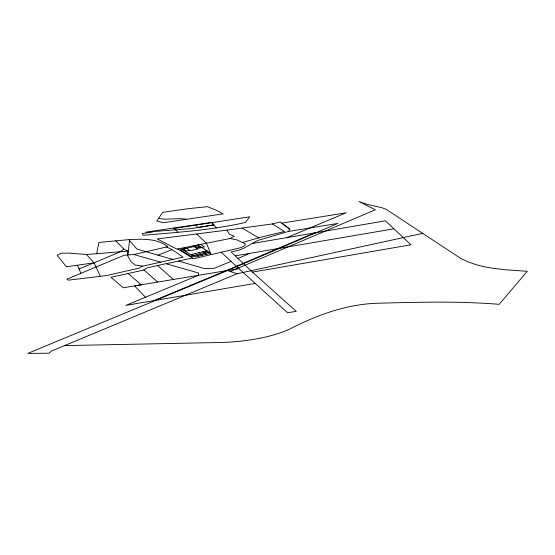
<?xml version="1.0" encoding="UTF-8"?>
<svg xmlns="http://www.w3.org/2000/svg" width="555" height="555" viewBox="0 0 555 555"><rect width="100%" height="100%" fill="white"/><g stroke="black" fill="none" stroke-linecap="round" stroke-linejoin="round"><path stroke-width="0.83" d="M127.761 254.905L129.717 239.545C142.753 239.101 156.864 238.137 167.825 246.698L133.727 254.523L124.16 255.265L66.877 279.172L68.23 280.178L106.837 275.509L139.374 268.051L141.414 266.476L183.088 257.111L172.078 249.639L166.549 246.989M127.927 251.276L123.779 248.945L120.428 251.72L94.045 262.806L66.42 266.775L57.214 255.335L61.126 253.149L68.549 253.101L86.455 254.481L96.709 253.704L98.88 242.445L129.717 239.545M158.529 218.448L156.836 220.994L163.17 222.742L223.2 213.869L215.652 209.956L207.369 206.675L187.902 208.722L162.65 212.378L158.529 218.448L165.147 219.197L180.486 218.635L186.584 219.28M236.326 266.261L287.615 312.736L296.266 311.383L252.421 272.13L231.137 251.977L239.545 249.958L243.881 248.175L257.555 240.509L288.329 231.484L289.856 229.18L281.739 223.145L346.181 212.801L286.616 237.734M155.99 300.255L125.846 305.403L198.586 275.225L198.683 273.046L165.883 263.687L147.339 267.787L143.329 270.16L111 277.285L123.245 287.795L227.758 270.431L337.905 223.408L288.329 231.484M230.11 238.511L234.175 236.215L229.416 234.293L227.037 230.096L157.231 238.955L176.858 249.112L230.11 238.511L237.096 239.947L245.192 243.811L244.935 245.588L240.842 247.655L194.104 258.623L192.21 258.047L166.202 263.778M255.085 283.438L153.936 300.602L225.829 270.743L314.206 233.003L385.399 220.821L410.964 244.804L252.421 272.13M230.283 271.492L375.367 209.776L359.016 201.583L367.452 204.42L382.062 207.764L386.245 209.388L460.345 258.151L467.733 261.773L476.752 264.86A84.506 29.595 -2.9 0 0 493.041 268.287L505.182 269.758L527.25 271.298L499.216 304.313C457.958 300.99 416.5 302.184 375.18 303.314C344.648 304.799 315.934 315.524 288.982 329.413A83.999 29.415 -2.9 0 1 266.573 336.788C251.339 340.361 235.715 342.116 220.078 342.497L64.553 345.605L51.206 351.135L49.097 353.216L27.75 353.417L227.758 270.431M237.97 258.415L249.882 253.351M64.553 345.605L237.075 273.754L227.467 270.556M225.829 270.743L238.879 268.62L231.005 261.377L214.32 268.259L204.587 268.627L178.564 261.044M79.032 268.918L94.045 262.806L100.212 275.974M129.558 240.565L136.946 249.035L157.925 255.182L172.078 249.639M237.075 273.754L422.841 233.343M242.799 242.403L262.425 236.832L284.479 231.532L272.325 223.942L227.037 230.096M272.325 223.942L280.115 221.945L289.856 229.18M184.329 250.735L185.668 250.43L183.358 249.008M200.723 246.954L197.49 247.703L195.18 246.274M189.671 250.305L185.98 251.158L182.054 248.737L185.752 247.884L190.344 250.714L197.733 249.015L193.14 246.177L200.528 244.477L204.448 246.892L197.06 248.598M190.608 254.606L191.94 254.301L194.25 255.723M207.001 250.825L203.761 251.575L206.072 252.997M153.319 231.81L142.191 233.579L143.1 235.278C177.357 232.337 211.975 230.131 245.594 222.409L249.695 216.79L174.124 228.494M316.204 232.663L252.317 243.485M235.264 255.841L393.759 228.833M211.781 222.493L213.869 224.893L191.468 228.57L145.833 232.136L211.691 222.388L216.388 228.084M213.869 224.893L197.434 227.592L196.442 224.664M96.709 253.704L127.934 251.096L127.712 255.897L131.063 261.787L135.08 264.964L142.774 266.178M157.925 255.182L173.264 259.532M133.727 254.523L160.811 262.21M242.285 228.195L258.713 237.873M196.831 245.324L200.757 247.745M202.436 251.915L206.356 254.336M198.745 252.768L202.665 255.189M195.048 253.621L198.968 256.035M182.026 249.313L192.911 256.028M177.773 248.931L192.897 258.255M173.542 228.056L177.968 232.052M128.066 273.518L141.234 284.757L134.608 285.867L145.417 297.265M157.634 265.512L173.278 279.38M143.849 269.848L157.578 282.016M221.244 252.241L231.005 261.377M196.692 234.043L206.453 243.243L211.136 254.606M115.718 240.835L123.779 248.945M86.455 254.481L94.045 262.806M77.485 265.283L80.898 273.31M198.412 245.532L180.125 249.75L191.01 256.472L209.304 252.248L198.412 245.532M206.134 251.061L191.357 254.474L195.277 256.889L210.054 253.482L206.134 251.061"/></g></svg>
